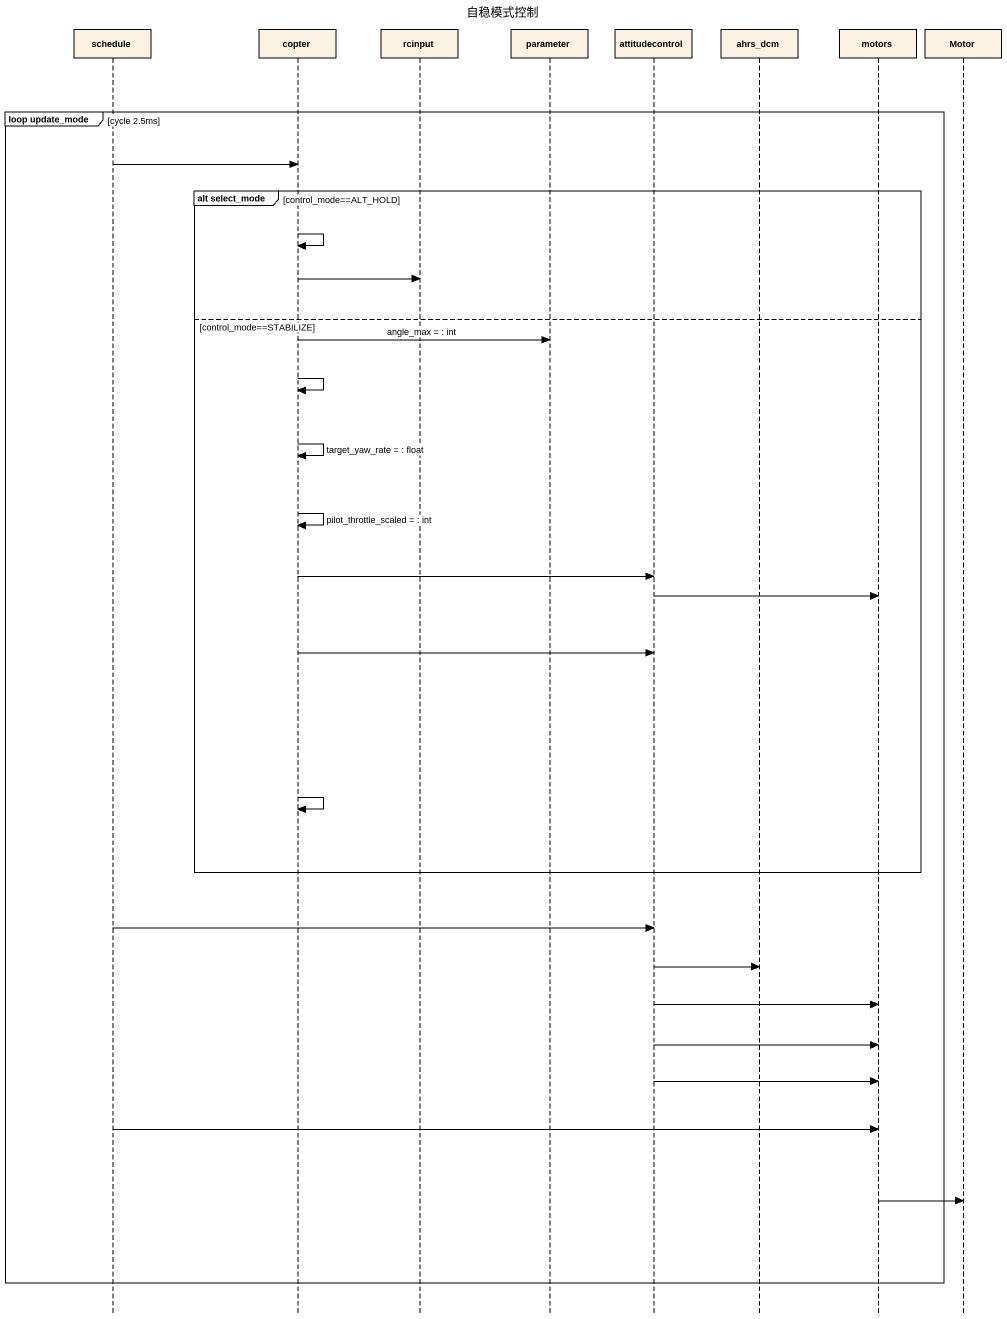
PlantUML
@startuml
title 自稳模式控制
hide footbox
participant schedule
participant copter
participant rcinput
participant parameter
participant attitudecontrol
participant ahrs_dcm
participant motors
participant Motor

group loop update_mode [cycle 2.5ms]
  schedule -> copter
  group alt select_mode [control_mode==ALT_HOLD]
    copter -> copter
    copter -> rcinput
  else control_mode==STABILIZE
    copter -> parameter : angle_max = : int
    copter -> copter
    copter -> copter : target_yaw_rate = : float
    copter -> copter : pilot_throttle_scaled = : int
    copter -> attitudecontrol
    attitudecontrol -> motors
    copter -> attitudecontrol
    copter -> copter
  end
  schedule -> attitudecontrol
  attitudecontrol -> ahrs_dcm
  attitudecontrol -> motors
  attitudecontrol -> motors
  attitudecontrol -> motors
  schedule -> motors
  motors -> Motor
end
@enduml
